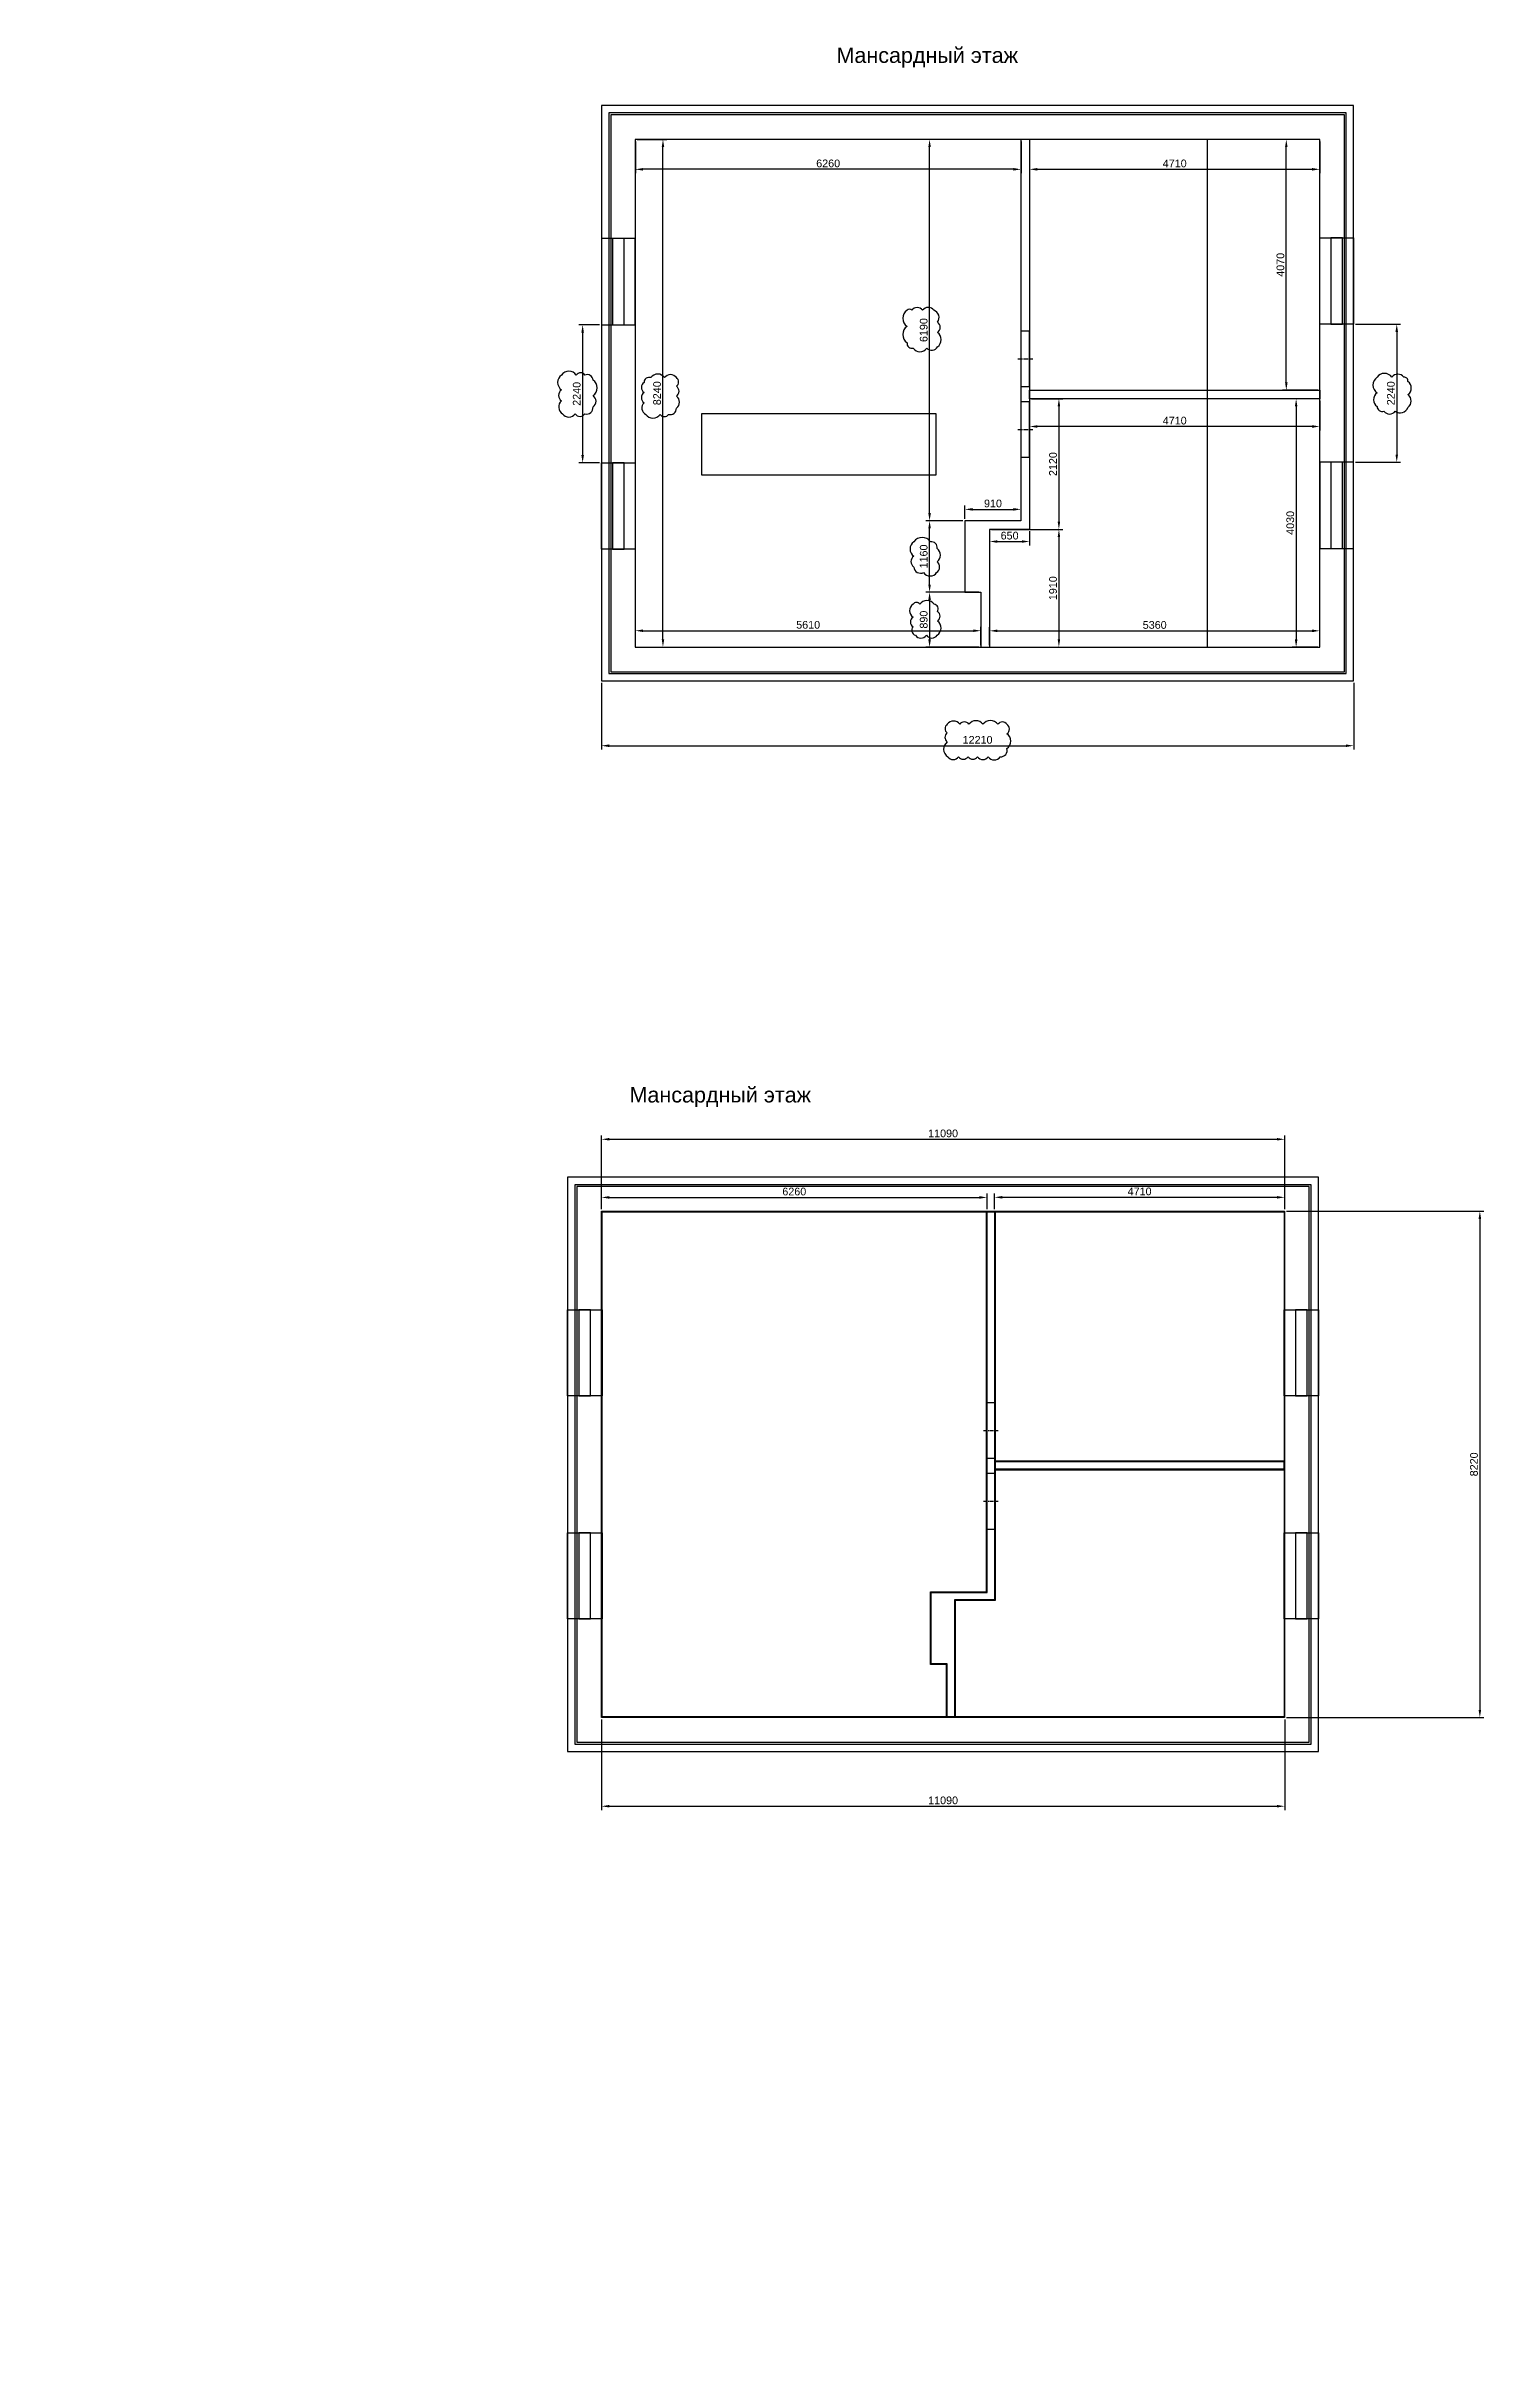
# Model space of a CAD drawing. Header units: millimetres. Extents: x -44972 to 45549, y -33295 to 15181.
# Drawn here: x 22218 to 45549, y -27835 to 9752 of the extents above; entities that cross this region are included whole.
import ezdxf

# ---------------------------------------------------------------- set-up
doc = ezdxf.new("R2010")
doc.units = ezdxf.units.MM
doc.linetypes.add('CENTER', pattern=[50.8, 31.75, -6.35, 6.35, -6.35])
for name, color, linetype in [('Axes', 4, 'Continuous'), ('Dimensions', 3, 'Continuous'), ('Doors', 6, 'Continuous'), ('Marks', 1, 'Continuous'), ('walls', 7, 'Continuous'), ('walls-naked', 4, 'Continuous'), ('walls-putty', 7, 'Continuous'), ('Windows', 5, 'Continuous')]:
    doc.layers.add(name, color=color, linetype=linetype)
doc.styles.get("Standard").update_dxf_attribs({"font": 'arial.ttf'})
doc.dimstyles.new('ISO-50', dxfattribs={"dimscale": 50, "dimtxt": 2.5, "dimasz": 2.5, "dimexe": 1.25, "dimexo": 0.625, "dimtad": 1, "dimtxsty": 'Standard', "dimcen": 2.5, "dimadec": 0, "dimazin": 0, "dimtfac": 1, "dimtmove": 0, "dimatfit": 3, "dimfxl": 1, "dimarcsym": 0})

# ---------------------------------------------------------------- blocks, each defined once
blk = doc.blocks.new('*D19')
at = {"layer": 'Defpoints', "color": 0, "transparency": 16777216}
for p in [(42889, 263), (37529, 0), (42889, 0)]:
    blk.add_point(p, dxfattribs=at)
at = {"layer": 'Dimensions', "color": 0, "lineweight": -2, "transparency": 16777216}
for p, q in [((37529, 31), (37529, 325)), ((37654, 263), (42764, 263)), ((42889, 31), (42889, 325))]:
    blk.add_line(p, q, dxfattribs=at)
at = {"layer": 'Dimensions', "color": 0, "transparency": 16777216}
for points in [[(37654, 284), (37654, 242), (37529, 263)], [(42764, 284), (42764, 242), (42889, 263)]]:
    blk.add_solid(points, dxfattribs=at)
at = {"layer": 'Dimensions', "color": 0, "transparency": 16777216, "insert": (40209, 358), "char_height": 125, "attachment_point": 5}
blk.add_mtext('5360', dxfattribs=at)
blk = doc.blocks.new('*D20')
at = {"layer": 'Defpoints', "color": 0, "transparency": 16777216}
for p in [(31779, 0), (37389, 265), (37389, 0)]:
    blk.add_point(p, dxfattribs=at)
at = {"layer": 'Dimensions', "color": 0, "lineweight": -2, "transparency": 16777216}
for p, q in [((31779, 31), (31779, 328)), ((31904, 265), (37264, 265)), ((37389, 31), (37389, 328))]:
    blk.add_line(p, q, dxfattribs=at)
at = {"layer": 'Dimensions', "color": 0, "transparency": 16777216}
for points in [[(31904, 286), (31904, 244), (31779, 265)], [(37264, 286), (37264, 244), (37389, 265)]]:
    blk.add_solid(points, dxfattribs=at)
at = {"layer": 'Dimensions', "color": 0, "transparency": 16777216, "insert": (34584, 360), "char_height": 125, "attachment_point": 5}
blk.add_mtext('5610', dxfattribs=at)
blk = doc.blocks.new('*D21')
at = {"layer": 'Defpoints', "color": 0, "transparency": 16777216}
for p in [(37389, 890), (37389, 0), (36555, 0)]:
    blk.add_point(p, dxfattribs=at)
at = {"layer": 'Marks', "color": 0, "lineweight": -2, "transparency": 16777216}
for p, q in [((37357, 890), (36493, 890)), ((36555, 765), (36555, 125)), ((37357, 0), (36493, 0))]:
    blk.add_line(p, q, dxfattribs=at)
at = {"layer": 'Marks', "color": 0, "transparency": 16777216}
for points in [[(36534, 765), (36576, 765), (36555, 890)], [(36534, 125), (36576, 125), (36555, 0)]]:
    blk.add_solid(points, dxfattribs=at)
at = {"layer": 'Marks', "color": 0, "transparency": 16777216, "insert": (36460, 445), "char_height": 125, "attachment_point": 5, "rotation": 90}
blk.add_mtext('890', dxfattribs=at)
blk = doc.blocks.new('*D22')
at = {"layer": 'Defpoints', "color": 0, "transparency": 16777216}
for p in [(36555, 2050), (37129, 2050), (37129, 890)]:
    blk.add_point(p, dxfattribs=at)
at = {"layer": 'Marks', "color": 0, "lineweight": -2, "transparency": 16777216}
for p, q in [((37097, 2050), (36493, 2050)), ((36555, 1015), (36555, 1925)), ((37097, 890), (36493, 890))]:
    blk.add_line(p, q, dxfattribs=at)
at = {"layer": 'Marks', "color": 0, "transparency": 16777216}
for points in [[(36534, 1925), (36576, 1925), (36555, 2050)], [(36534, 1015), (36576, 1015), (36555, 890)]]:
    blk.add_solid(points, dxfattribs=at)
at = {"layer": 'Marks', "color": 0, "transparency": 16777216, "insert": (36460, 1470), "char_height": 125, "attachment_point": 5, "rotation": 90}
blk.add_mtext('1160', dxfattribs=at)
blk = doc.blocks.new('*D23')
at = {"layer": 'Defpoints', "color": 0, "transparency": 16777216}
for p in [(36555, 8240), (38039, 8240), (37129, 2050)]:
    blk.add_point(p, dxfattribs=at)
at = {"layer": 'Marks', "color": 0, "lineweight": -2, "transparency": 16777216}
for p, q in [((38007, 8240), (36493, 8240)), ((36555, 2175), (36555, 8115)), ((37097, 2050), (36493, 2050))]:
    blk.add_line(p, q, dxfattribs=at)
at = {"layer": 'Marks', "color": 0, "transparency": 16777216}
for points in [[(36534, 8115), (36576, 8115), (36555, 8240)], [(36534, 2175), (36576, 2175), (36555, 2050)]]:
    blk.add_solid(points, dxfattribs=at)
at = {"layer": 'Marks', "color": 0, "transparency": 16777216, "insert": (36460, 5145), "char_height": 125, "attachment_point": 5, "rotation": 90}
blk.add_mtext('6190', dxfattribs=at)
blk = doc.blocks.new('*D24')
at = {"layer": 'Defpoints', "color": 0, "transparency": 16777216}
for p in [(31779, 8240), (32227, 8240), (31779, 0)]:
    blk.add_point(p, dxfattribs=at)
at = {"layer": 'Marks', "color": 0, "lineweight": -2, "transparency": 16777216}
for p, q in [((31810, 8240), (32290, 8240)), ((32227, 125), (32227, 8115)), ((31810, 0), (32290, 0))]:
    blk.add_line(p, q, dxfattribs=at)
at = {"layer": 'Marks', "color": 0, "transparency": 16777216}
for points in [[(32207, 8115), (32248, 8115), (32227, 8240)], [(32207, 125), (32248, 125), (32227, 0)]]:
    blk.add_solid(points, dxfattribs=at)
at = {"layer": 'Marks', "color": 0, "transparency": 16777216, "insert": (32132, 4120), "char_height": 125, "attachment_point": 5, "rotation": 90}
blk.add_mtext('8240', dxfattribs=at)
blk = doc.blocks.new('*D25')
at = {"layer": 'Defpoints', "color": 0, "transparency": 16777216}
for p in [(31779, 8240), (38039, 8240), (31779, 7755)]:
    blk.add_point(p, dxfattribs=at)
at = {"layer": 'Dimensions', "color": 0, "lineweight": -2, "transparency": 16777216}
for p, q in [((31779, 8209), (31779, 7693)), ((38039, 8209), (38039, 7693)), ((37914, 7755), (31904, 7755))]:
    blk.add_line(p, q, dxfattribs=at)
at = {"layer": 'Dimensions', "color": 0, "transparency": 16777216}
for points in [[(31904, 7776), (31904, 7734), (31779, 7755)], [(37914, 7776), (37914, 7734), (38039, 7755)]]:
    blk.add_solid(points, dxfattribs=at)
at = {"layer": 'Dimensions', "color": 0, "transparency": 16777216, "insert": (34909, 7850), "char_height": 125, "attachment_point": 5}
blk.add_mtext('6260', dxfattribs=at)
blk = doc.blocks.new('*D26')
at = {"layer": 'Defpoints', "color": 0, "transparency": 16777216}
for p in [(38179, 8240), (42889, 8240), (42889, 7755)]:
    blk.add_point(p, dxfattribs=at)
at = {"layer": 'Dimensions', "color": 0, "lineweight": -2, "transparency": 16777216}
for p, q in [((38179, 8209), (38179, 7693)), ((42889, 8209), (42889, 7693)), ((38304, 7755), (42764, 7755))]:
    blk.add_line(p, q, dxfattribs=at)
at = {"layer": 'Dimensions', "color": 0, "transparency": 16777216}
for points in [[(38304, 7776), (38304, 7734), (38179, 7755)], [(42764, 7776), (42764, 7734), (42889, 7755)]]:
    blk.add_solid(points, dxfattribs=at)
at = {"layer": 'Dimensions', "color": 0, "transparency": 16777216, "insert": (40534, 7850), "char_height": 125, "attachment_point": 5}
blk.add_mtext('4710', dxfattribs=at)
blk = doc.blocks.new('*D27')
at = {"layer": 'Defpoints', "color": 0, "transparency": 16777216}
for p in [(38179, 4030), (42889, 4030), (38179, 3580)]:
    blk.add_point(p, dxfattribs=at)
at = {"layer": 'Dimensions', "color": 0, "lineweight": -2, "transparency": 16777216}
for p, q in [((38179, 3999), (38179, 3517)), ((42889, 3999), (42889, 3517)), ((42764, 3580), (38304, 3580))]:
    blk.add_line(p, q, dxfattribs=at)
at = {"layer": 'Dimensions', "color": 0, "transparency": 16777216}
for points in [[(38304, 3601), (38304, 3559), (38179, 3580)], [(42764, 3601), (42764, 3559), (42889, 3580)]]:
    blk.add_solid(points, dxfattribs=at)
at = {"layer": 'Dimensions', "color": 0, "transparency": 16777216, "insert": (40534, 3675), "char_height": 125, "attachment_point": 5}
blk.add_mtext('4710', dxfattribs=at)
blk = doc.blocks.new('*D28')
at = {"layer": 'Defpoints', "color": 0, "transparency": 16777216}
for p in [(42889, 4030), (42505, 0), (42889, 0)]:
    blk.add_point(p, dxfattribs=at)
at = {"layer": 'Dimensions', "color": 0, "lineweight": -2, "transparency": 16777216}
for p, q in [((42857, 4030), (42443, 4030)), ((42505, 3905), (42505, 125)), ((42857, 0), (42443, 0))]:
    blk.add_line(p, q, dxfattribs=at)
at = {"layer": 'Dimensions', "color": 0, "transparency": 16777216}
for points in [[(42484, 3905), (42526, 3905), (42505, 4030)], [(42484, 125), (42526, 125), (42505, 0)]]:
    blk.add_solid(points, dxfattribs=at)
at = {"layer": 'Dimensions', "color": 0, "transparency": 16777216, "insert": (42410, 2015), "char_height": 125, "attachment_point": 5, "rotation": 90}
blk.add_mtext('4030', dxfattribs=at)
blk = doc.blocks.new('*D29')
at = {"layer": 'Defpoints', "color": 0, "transparency": 16777216}
for p in [(42345, 8240), (42889, 8240), (42889, 4170)]:
    blk.add_point(p, dxfattribs=at)
at = {"layer": 'Dimensions', "color": 0, "lineweight": -2, "transparency": 16777216}
for p, q in [((42857, 8240), (42283, 8240)), ((42345, 4295), (42345, 8115)), ((42857, 4170), (42283, 4170))]:
    blk.add_line(p, q, dxfattribs=at)
at = {"layer": 'Dimensions', "color": 0, "transparency": 16777216}
for points in [[(42325, 8115), (42366, 8115), (42345, 8240)], [(42325, 4295), (42366, 4295), (42345, 4170)]]:
    blk.add_solid(points, dxfattribs=at)
at = {"layer": 'Dimensions', "color": 0, "transparency": 16777216, "insert": (42250, 6205), "char_height": 125, "attachment_point": 5, "rotation": 90}
blk.add_mtext('4070', dxfattribs=at)
blk = doc.blocks.new('*D30')
at = {"layer": 'Defpoints', "color": 0, "transparency": 16777216}
for p in [(37529, 1910), (38179, 1910), (38179, 1713)]:
    blk.add_point(p, dxfattribs=at)
at = {"layer": 'Dimensions', "color": 0, "lineweight": -2, "transparency": 16777216}
for p, q in [((37529, 1879), (37529, 1650)), ((37654, 1713), (38054, 1713)), ((38179, 1879), (38179, 1650))]:
    blk.add_line(p, q, dxfattribs=at)
at = {"layer": 'Dimensions', "color": 0, "transparency": 16777216}
for points in [[(37654, 1733), (37654, 1692), (37529, 1713)], [(38054, 1733), (38054, 1692), (38179, 1713)]]:
    blk.add_solid(points, dxfattribs=at)
at = {"layer": 'Dimensions', "color": 0, "transparency": 16777216, "insert": (37854, 1808), "char_height": 125, "attachment_point": 5}
blk.add_mtext('650', dxfattribs=at)
blk = doc.blocks.new('*D31')
at = {"layer": 'Defpoints', "color": 0, "transparency": 16777216}
for p in [(38179, 4030), (38179, 1910), (38654, 1910)]:
    blk.add_point(p, dxfattribs=at)
at = {"layer": 'Dimensions', "color": 0, "lineweight": -2, "transparency": 16777216}
for p, q in [((38210, 4030), (38717, 4030)), ((38654, 3905), (38654, 2035)), ((38210, 1910), (38717, 1910))]:
    blk.add_line(p, q, dxfattribs=at)
at = {"layer": 'Dimensions', "color": 0, "transparency": 16777216}
for points in [[(38634, 3905), (38675, 3905), (38654, 4030)], [(38634, 2035), (38675, 2035), (38654, 1910)]]:
    blk.add_solid(points, dxfattribs=at)
at = {"layer": 'Dimensions', "color": 0, "transparency": 16777216, "insert": (38559, 2970), "char_height": 125, "attachment_point": 5, "rotation": 90}
blk.add_mtext('2120', dxfattribs=at)
blk = doc.blocks.new('*D32')
at = {"layer": 'Defpoints', "color": 0, "transparency": 16777216}
for p in [(37129, 2050), (38039, 2235), (38039, 2050)]:
    blk.add_point(p, dxfattribs=at)
at = {"layer": 'Dimensions', "color": 0, "lineweight": -2, "transparency": 16777216}
for p, q in [((37129, 2081), (37129, 2297)), ((38039, 2081), (38039, 2297)), ((37254, 2235), (37914, 2235))]:
    blk.add_line(p, q, dxfattribs=at)
at = {"layer": 'Dimensions', "color": 0, "transparency": 16777216}
for points in [[(37254, 2256), (37254, 2214), (37129, 2235)], [(37914, 2256), (37914, 2214), (38039, 2235)]]:
    blk.add_solid(points, dxfattribs=at)
at = {"layer": 'Dimensions', "color": 0, "transparency": 16777216, "insert": (37584, 2330), "char_height": 125, "attachment_point": 5}
blk.add_mtext('910', dxfattribs=at)
blk = doc.blocks.new('*D33')
at = {"layer": 'Defpoints', "color": 0, "transparency": 16777216}
for p in [(37529, 1910), (37529, 0), (38654, 0)]:
    blk.add_point(p, dxfattribs=at)
at = {"layer": 'Dimensions', "color": 0, "lineweight": -2, "transparency": 16777216}
for p, q in [((37560, 1910), (38717, 1910)), ((38654, 1785), (38654, 125)), ((37560, 0), (38717, 0))]:
    blk.add_line(p, q, dxfattribs=at)
at = {"layer": 'Dimensions', "color": 0, "transparency": 16777216}
for points in [[(38634, 1785), (38675, 1785), (38654, 1910)], [(38634, 125), (38675, 125), (38654, 0)]]:
    blk.add_solid(points, dxfattribs=at)
at = {"layer": 'Dimensions', "color": 0, "transparency": 16777216, "insert": (38559, 955), "char_height": 125, "attachment_point": 5, "rotation": 90}
blk.add_mtext('1910', dxfattribs=at)
blk = doc.blocks.new('*D34')
at = {"layer": 'Defpoints', "color": 0, "transparency": 16777216}
for p in [(31229, 5230), (30923, 2990), (31229, 2990)]:
    blk.add_point(p, dxfattribs=at)
at = {"layer": 'Marks', "color": 0, "lineweight": -2, "transparency": 16777216}
for p, q in [((31197, 5230), (30861, 5230)), ((30923, 5105), (30923, 3115)), ((31197, 2990), (30861, 2990))]:
    blk.add_line(p, q, dxfattribs=at)
at = {"layer": 'Marks', "color": 0, "transparency": 16777216}
for points in [[(30903, 5105), (30944, 5105), (30923, 5230)], [(30903, 3115), (30944, 3115), (30923, 2990)]]:
    blk.add_solid(points, dxfattribs=at)
at = {"layer": 'Marks', "color": 0, "transparency": 16777216, "insert": (30828, 4110), "char_height": 125, "attachment_point": 5, "rotation": 90}
blk.add_mtext('2240', dxfattribs=at)
blk = doc.blocks.new('*D35')
at = {"layer": 'Defpoints', "color": 0, "transparency": 16777216}
for p in [(43439, 5240), (43439, 3000), (44138, 3000)]:
    blk.add_point(p, dxfattribs=at)
at = {"layer": 'Marks', "color": 0, "lineweight": -2, "transparency": 16777216}
for p, q in [((43470, 5240), (44200, 5240)), ((44138, 5115), (44138, 3125)), ((43470, 3000), (44200, 3000))]:
    blk.add_line(p, q, dxfattribs=at)
at = {"layer": 'Marks', "color": 0, "transparency": 16777216}
for points in [[(44117, 5115), (44159, 5115), (44138, 5240)], [(44117, 3125), (44159, 3125), (44138, 3000)]]:
    blk.add_solid(points, dxfattribs=at)
at = {"layer": 'Marks', "color": 0, "transparency": 16777216, "insert": (44043, 4120), "char_height": 125, "attachment_point": 5, "rotation": 90}
blk.add_mtext('2240', dxfattribs=at)
blk = doc.blocks.new('*D36')
at = {"layer": 'Defpoints', "color": 0, "transparency": 16777216}
for p in [(31229, -550), (43439, -550), (43439, -1602)]:
    blk.add_point(p, dxfattribs=at)
at = {"layer": 'Marks', "color": 0, "lineweight": -2, "transparency": 16777216}
for p, q in [((31229, -581), (31229, -1665)), ((43439, -581), (43439, -1665)), ((31354, -1602), (43314, -1602))]:
    blk.add_line(p, q, dxfattribs=at)
at = {"layer": 'Marks', "color": 0, "transparency": 16777216}
for points in [[(31354, -1581), (31354, -1623), (31229, -1602)], [(43314, -1581), (43314, -1623), (43439, -1602)]]:
    blk.add_solid(points, dxfattribs=at)
at = {"layer": 'Marks', "color": 0, "transparency": 16777216, "insert": (37334, -1507), "char_height": 125, "attachment_point": 5}
blk.add_mtext('12210', dxfattribs=at)
blk = doc.blocks.new('*D39')
at = {"layer": 'Defpoints', "color": 0, "transparency": 16777216}
for p in [(42319, -9158), (42319, -17378), (45487, -17378)]:
    blk.add_point(p, dxfattribs=at)
at = {"layer": 'Dimensions', "color": 0, "lineweight": -2, "transparency": 16777216}
for p, q in [((42350, -9158), (45549, -9158)), ((45487, -9283), (45487, -17253)), ((42350, -17378), (45549, -17378))]:
    blk.add_line(p, q, dxfattribs=at)
at = {"layer": 'Dimensions', "color": 0, "transparency": 16777216}
for points in [[(45466, -9283), (45508, -9283), (45487, -9158)], [(45466, -17253), (45508, -17253), (45487, -17378)]]:
    blk.add_solid(points, dxfattribs=at)
at = {"layer": 'Dimensions', "color": 0, "transparency": 16777216, "insert": (45392, -13268), "char_height": 125, "attachment_point": 5, "rotation": 90}
blk.add_mtext('8220', dxfattribs=at)
blk = doc.blocks.new('*D41')
at = {"layer": 'Defpoints', "color": 0, "transparency": 16777216}
for p in [(42319, -7991), (31229, -9158), (42319, -9158)]:
    blk.add_point(p, dxfattribs=at)
at = {"layer": 'Dimensions', "color": 0, "lineweight": -2, "transparency": 16777216}
for p, q in [((31229, -9127), (31229, -7928)), ((31354, -7991), (42194, -7991)), ((42319, -9127), (42319, -7928))]:
    blk.add_line(p, q, dxfattribs=at)
at = {"layer": 'Dimensions', "color": 0, "transparency": 16777216}
for points in [[(31354, -7970), (31354, -8011), (31229, -7991)], [(42194, -7970), (42194, -8011), (42319, -7991)]]:
    blk.add_solid(points, dxfattribs=at)
at = {"layer": 'Dimensions', "color": 0, "transparency": 16777216, "insert": (36774, -7896), "char_height": 125, "attachment_point": 5}
blk.add_mtext('11090', dxfattribs=at)
blk = doc.blocks.new('*D42')
at = {"layer": 'Defpoints', "color": 0, "transparency": 16777216}
for p in [(31229, -17378), (42319, -17378), (42319, -18818)]:
    blk.add_point(p, dxfattribs=at)
at = {"layer": 'Dimensions', "color": 0, "lineweight": -2, "transparency": 16777216}
for p, q in [((31229, -17409), (31229, -18880)), ((42319, -17409), (42319, -18880)), ((31354, -18818), (42194, -18818))]:
    blk.add_line(p, q, dxfattribs=at)
at = {"layer": 'Dimensions', "color": 0, "transparency": 16777216}
for points in [[(31354, -18797), (31354, -18838), (31229, -18818)], [(42194, -18797), (42194, -18838), (42319, -18818)]]:
    blk.add_solid(points, dxfattribs=at)
at = {"layer": 'Dimensions', "color": 0, "transparency": 16777216, "insert": (36774, -18723), "char_height": 125, "attachment_point": 5}
blk.add_mtext('11090', dxfattribs=at)
blk = doc.blocks.new('*D149')
at = {"layer": 'Defpoints', "color": 0, "transparency": 16777216}
for p in [(37489, -8935), (31229, -9158), (37489, -9158), (-14119, -23645), (-14119, -24525), (-8769, -24525)]:
    blk.add_point(p, dxfattribs=at)
at = {"layer": 'Dimensions', "color": 0, "lineweight": -2, "transparency": 16777216}
for p, q in [((31229, -9127), (31229, -8872)), ((31354, -8935), (37364, -8935)), ((37489, -9127), (37489, -8872)), ((-14119, -24493), (-14119, -23583)), ((-8894, -23645), (-13994, -23645)), ((-8769, -24493), (-8769, -23583))]:
    blk.add_line(p, q, dxfattribs=at)
at = {"layer": 'Dimensions', "color": 0, "transparency": 16777216}
for points in [[(31354, -8914), (31354, -8955), (31229, -8935)], [(37364, -8914), (37364, -8955), (37489, -8935)], [(-13994, -23624), (-13994, -23666), (-14119, -23645)], [(-8894, -23624), (-8894, -23666), (-8769, -23645)]]:
    blk.add_solid(points, dxfattribs=at)
at = {"layer": 'Dimensions', "color": 0, "transparency": 16777216, "char_height": 125, "attachment_point": 5}
for s, insert in [('6260', (34359, -8840)), ('5350', (-11444, -23550))]:
    blk.add_mtext(s, dxfattribs=dict(at, insert=insert))
blk = doc.blocks.new('*D150')
at = {"layer": 'Defpoints', "color": 0, "transparency": 16777216}
for p in [(42319, -8933), (37609, -9158), (42319, -9158), (-14119, -24525), (-15172, -27835), (-14119, -27835)]:
    blk.add_point(p, dxfattribs=at)
at = {"layer": 'Dimensions', "color": 0, "lineweight": -2, "transparency": 16777216}
for p, q in [((37609, -9127), (37609, -8870)), ((37734, -8933), (42194, -8933)), ((42319, -9127), (42319, -8870)), ((-14150, -24525), (-15234, -24525)), ((-15172, -24650), (-15172, -27710)), ((-14150, -27835), (-15234, -27835))]:
    blk.add_line(p, q, dxfattribs=at)
at = {"layer": 'Dimensions', "color": 0, "transparency": 16777216}
for points in [[(37734, -8912), (37734, -8954), (37609, -8933)], [(42194, -8912), (42194, -8954), (42319, -8933)], [(-15193, -24650), (-15151, -24650), (-15172, -24525)], [(-15193, -27710), (-15151, -27710), (-15172, -27835)]]:
    blk.add_solid(points, dxfattribs=at)
at = {"layer": 'Dimensions', "color": 0, "transparency": 16777216, "insert": (39964, -8838), "char_height": 125, "attachment_point": 5}
blk.add_mtext('4710', dxfattribs=at)
at = {"layer": 'Dimensions', "color": 0, "transparency": 16777216, "insert": (-15267, -26160), "char_height": 125, "attachment_point": 5, "rotation": 90}
blk.add_mtext('3310', dxfattribs=at)

msp = doc.modelspace()

# ---------------------------------------------------------------- linework, layer by layer
for p, q in [((41065.354, 0), (41065.354, 8240)), ((42888.619, 0), (42888.619, 4170))]:
    msp.add_line(p, q)
for points in [[(31228.619, -550), (43438.619, -550), (43438.619, 8790), (31228.619, 8790)], [(31348.619, -430), (43318.619, -430), (43318.619, 8670), (31348.619, 8670)], [(31378.619, -400), (43288.619, -400), (43288.619, 8640), (31378.619, 8640)], [(31778.619, 0), (42888.619, 0), (42888.619, 8240), (31778.619, 8240)], [(38178.619, 4170), (42888.619, 4170), (42888.619, 4030), (38178.619, 4030)], [(32858.619, 3790), (36658.619, 3790), (36658.619, 2790), (32858.619, 2790)]]:
    msp.add_lwpolyline(points, close=True)
for points in [[(38038.619, 8240), (38038.619, 2050), (37128.619, 2050), (37128.619, 890), (37388.619, 890), (37388.619, 0)], [(38178.619, 8240), (38178.619, 1910), (37528.619, 1910), (37528.619, 0)]]:
    msp.add_lwpolyline(points)
at = {"layer": 'Axes', "linetype": 'CENTER', "ltscale": 2}
for p, q in [((37988.619, 4680), (38228.619, 4680)), ((37988.619, 3530), (38228.619, 3530)), ((37428.619, -12718.094), (37668.619, -12718.094)), ((37428.619, -13868.094), (37668.619, -13868.094))]:
    msp.add_line(p, q, dxfattribs=at)
at = {"layer": 'Doors'}
for points in [[(38178.619, 5130), (38038.619, 5130), (38038.619, 4230), (38178.619, 4230)], [(38178.619, 3980), (38038.619, 3980), (38038.619, 3080), (38178.619, 3080)], [(37618.619, -12268.094), (37478.619, -12268.094), (37478.619, -13168.094), (37618.619, -13168.094)], [(37618.619, -13418.094), (37478.619, -13418.094), (37478.619, -14318.094), (37618.619, -14318.094)]]:
    msp.add_lwpolyline(points, close=True, dxfattribs=at)
at = {"layer": 'Marks'}
for points in [[(36188.613, 5465.915, 0.52056705), (36188.613, 5205.975, 0.52056705), (36188.613, 4940.338, 0.52056705), (36288.741, 4852.032, 0.52056705), (36509.101, 4852.032, 0.52056705), (36683.151, 4874.964, 0.52056705), (36683.151, 5104.732, 0.52056705), (36683.151, 5275.204, 0.52056705), (36623.736, 5465.915, 0.52056705), (36441.382, 5465.915, 0.52056705), (36265.413, 5465.915, 0.52056705)], [(30580.339, 4414.752, 0.52056705), (30580.339, 4174.979, 0.52056705), (30580.339, 3995.196, 0.52056705), (30597.483, 3785.538, 0.52056705), (30801.566, 3785.538, 0.52056705), (30960.405, 3785.538, 0.52056705), (31092.184, 3897.04, 0.52056705), (31092.184, 4081.953, 0.52056705), (31092.184, 4333.873, 0.52056705), (30961.492, 4414.752, 0.52056705), (30820.049, 4414.752, 0.52056705)], [(32445.14, 4372.846, 0.52056705), (32253.553, 4372.846, 0.52056705), (32030.613, 4372.846, 0.52056705), (31919.96, 4296.283, 0.52056705), (31919.96, 4133.456, 0.52056705), (31919.96, 3966.394, 0.52056705), (31948.661, 3776.464, 0.52056705), (32180.638, 3776.464, 0.52056705), (32319.139, 3776.464, 0.52056705), (32445.14, 3877.562, 0.52056705), (32445.14, 4070.809, 0.52056705), (32445.14, 4233.786, 0.52056705)], [(43818.242, 4379.569, 0.52056705), (43818.242, 4125.09, 0.52056705), (43818.242, 3903.383, 0.52056705), (43929.232, 3829.309, 0.52056705), (44113.418, 3829.309, 0.52056705), (44319.006, 3890.012, 0.52056705), (44319.006, 4097.026, 0.52056705), (44319.006, 4311.058, 0.52056705), (44253.016, 4379.569, 0.52056705), (44058.471, 4379.569, 0.52056705)], [(36298.355, 1708.12, 0.52056705), (36298.355, 1474.853, 0.52056705), (36298.355, 1298.782, 0.52056705), (36457.437, 1208.719, 0.52056705), (36669.809, 1208.719, 0.52056705), (36675.615, 1384.189, 0.52056705), (36675.615, 1598.534, 0.52056705), (36569.439, 1708.12, 0.52056705)], [(36285.949, 694.366, 0.52056705), (36285.949, 485.819, 0.52056705), (36285.949, 328.425, 0.52056705), (36324.315, 191.081, 0.52056705), (36502.522, 191.081, 0.52056705), (36678.191, 191.081, 0.52056705), (36683.762, 422.094, 0.52056705), (36683.762, 578.214, 0.52056705), (36629.091, 694.366, 0.52056705), (36396.117, 694.366, 0.52056705)], [(36842.514, -1254.713, 0.52056705), (36842.514, -1393.397, 0.52056705), (36842.514, -1538.653, 0.52056705), (36850.885, -1782.128, 0.52056705), (37024.548, -1782.128, 0.52056705), (37179.81, -1782.128, 0.52056705), (37333.692, -1782.128, 0.52056705), (37507.729, -1782.128, 0.52056705), (37701.07, -1782.128, 0.52056705), (37811.554, -1646.539, 0.52056705), (37811.554, -1407.046, 0.52056705), (37810.09, -1254.713, 0.52056705), (37664.488, -1254.713, 0.52056705), (37420.414, -1254.713, 0.52056705), (37194.255, -1254.713, 0.52056705), (37044.304, -1254.713, 0.52056705)]]:
    msp.add_lwpolyline(points, format="xyb", close=True, dxfattribs=at)
at = {"layer": 'walls'}
for points in [[(30678.619, -17928.094), (42868.619, -17928.094), (42868.619, -8608.094), (30678.619, -8608.094)], [(30798.619, -17808.094), (42748.619, -17808.094), (42748.619, -8728.094), (30798.619, -8728.094)], [(30828.619, -17778.094), (42718.619, -17778.094), (42718.619, -8758.094), (30828.619, -8758.094)]]:
    msp.add_lwpolyline(points, close=True, dxfattribs=at)
at = {"layer": 'walls-naked'}
msp.add_line((42318.619, -13348.094), (37608.619, -13348.094), dxfattribs=at)
for points in [[(31228.619, -9158.094), (42318.619, -9158.094), (42318.619, -17378.094), (31228.619, -17378.094)], [(36838.619, -17378.094), (36838.619, -16508.094), (36578.619, -16508.094), (36578.619, -15348.094), (37488.619, -15348.094), (37488.619, -9158.094), (37608.619, -9158.094), (37608.619, -15468.094), (36958.619, -15468.094), (36958.619, -17378.094)], [(37608.619, -13348.094), (42318.619, -13348.094), (42318.619, -13228.094), (37608.619, -13228.094)]]:
    msp.add_lwpolyline(points, close=True, dxfattribs=at)
at = {"layer": 'walls-putty'}
for points in [[(31238.619, -9168.094), (42308.619, -9168.094), (42308.619, -17368.094), (31238.619, -17368.094)], [(36828.619, -17368.094), (36828.619, -16518.094), (36568.619, -16518.094), (36568.619, -15338.094), (37478.619, -15338.094), (37478.619, -9168.094), (37618.619, -9168.094), (37618.619, -15478.094), (36968.619, -15478.094), (36968.619, -17368.094)], [(37618.619, -13358.094), (42308.619, -13358.094), (42308.619, -13218.094), (37618.619, -13218.094)]]:
    msp.add_lwpolyline(points, close=True, dxfattribs=at)
at = {"layer": 'Windows'}
for points in [[(31778.619, 6630), (31228.619, 6630), (31228.619, 5230), (31778.619, 5230)], [(31408.619, 5230), (31598.619, 5230), (31598.619, 6630), (31408.619, 6630)], [(42888.619, 6640), (43438.619, 6640), (43438.619, 5240), (42888.619, 5240)], [(43068.619, 5240), (43258.619, 5240), (43258.619, 6640), (43068.619, 6640)], [(31778.619, 1590), (31228.619, 1590), (31228.619, 2990), (31778.619, 2990)], [(31408.619, 1590), (31598.619, 1590), (31598.619, 2990), (31408.619, 2990)], [(42888.619, 1600), (43438.619, 1600), (43438.619, 3000), (42888.619, 3000)], [(43068.619, 1600), (43258.619, 1600), (43258.619, 3000), (43068.619, 3000)], [(30678.619, -10758.094), (31238.619, -10758.094), (31238.619, -12158.094), (30678.619, -12158.094)], [(30863.619, -12158.094), (31053.619, -12158.094), (31053.619, -10758.094), (30863.619, -10758.094)], [(42308.619, -10758.094), (42868.619, -10758.094), (42868.619, -12158.094), (42308.619, -12158.094)], [(42493.619, -12158.094), (42683.619, -12158.094), (42683.619, -10758.094), (42493.619, -10758.094)]]:
    msp.add_lwpolyline(points, close=True, dxfattribs=at)
at = {"layer": 'Windows', "elevation": -800}
for points in [[(30678.619, -14378.094), (31238.619, -14378.094), (31238.619, -15778.094), (30678.619, -15778.094)], [(30863.619, -15778.094), (31053.619, -15778.094), (31053.619, -14378.094), (30863.619, -14378.094)], [(42308.619, -14378.094), (42868.619, -14378.094), (42868.619, -15778.094), (42308.619, -15778.094)], [(42493.619, -15778.094), (42683.619, -15778.094), (42683.619, -14378.094), (42493.619, -14378.094)]]:
    msp.add_lwpolyline(points, close=True, dxfattribs=at)

# ---------------------------------------------------------------- texts
for p in [(35043.831, 9482.086), (31684.335, -7393.673)]:
    msp.add_text('Мансардный этаж', height=250).set_placement(p)

# ---------------------------------------------------------------- dimensions: what is measured, and where the dimension line sits
at = {"layer": 'Dimensions'}
for base, p1, p2, picture, middle in [((31778.619, 7755.073), (38038.619, 8240), (31778.619, 8240), '*D25', (34908.619, 7850.145)), ((42888.619, 7755.087), (38178.619, 8240), (42888.619, 8240), '*D26', (40533.619, 7850.158)), ((38178.619, 3579.774), (42888.619, 4030), (38178.619, 4030), '*D27', (40533.619, 3674.845)), ((38038.619, 2234.927), (37128.619, 2050), (38038.619, 2050), '*D32', (37583.619, 2329.999)), ((38178.619, 1712.546), (37528.619, 1910), (38178.619, 1910), '*D30', (37853.619, 1807.617)), ((37388.619, 265.007), (31778.619, 0), (37388.619, 0), '*D20', (34583.619, 360.078)), ((42888.619, 262.803), (37528.619, 0), (42888.619, 0), '*D19', (40208.619, 357.917)), ((42318.619, -7990.582), (31228.619, -9158.094), (42318.619, -9158.094), '*D41', (36773.619, -7895.51)), ((42318.619, -8932.956), (37608.619, -9158.094), (42318.619, -9158.094), '*D150', (39963.619, -8837.884)), ((37488.619, -8934.627), (31228.619, -9158.094), (37488.619, -9158.094), '*D149', (34358.619, -8839.555)), ((42318.619, -18817.588), (31228.619, -17378.094), (42318.619, -17378.094), '*D42', (36773.619, -18722.516))]:
    dim = msp.add_linear_dim(base=base, p1=p1, p2=p2, dimstyle='ISO-50', dxfattribs=at)
    dim.commit()
    dim.dimension.update_dxf_attribs({"geometry": picture, "text_midpoint": middle})
for base, p1, p2, picture, middle in [((42345.359, 8240), (42888.619, 4170), (42888.619, 8240), '*D29', (42250.288, 6205)), ((38654.489, 1910), (38178.619, 4030), (38178.619, 1910), '*D31', (38559.418, 2970)), ((42505.114, 0), (42888.619, 4030), (42888.619, 0), '*D28', (42409.999, 2015)), ((38654.489, 0), (37528.619, 1910), (37528.619, 0), '*D33', (38559.418, 955)), ((45486.698, -17378.094), (42318.619, -9158.094), (42318.619, -17378.094), '*D39', (45391.627, -13268.094))]:
    dim = msp.add_linear_dim(base=base, p1=p1, p2=p2, angle=90, dimstyle='ISO-50', dxfattribs=at)
    dim.commit()
    dim.dimension.update_dxf_attribs({"geometry": picture, "text_midpoint": middle})
at = {"layer": 'Marks'}
for base, p1, p2, picture, middle in [((32227.369, 8240), (31778.619, 0), (31778.619, 8240), '*D24', (32132.298, 4120)), ((36555.231, 8240), (37128.619, 2050), (38038.619, 8240), '*D23', (36460.16, 5145)), ((30923.42, 2990), (31228.619, 5230), (31228.619, 2990), '*D34', (30828.349, 4110)), ((44137.961, 3000), (43438.619, 5240), (43438.619, 3000), '*D35', (44042.889, 4120)), ((36555.231, 2050), (37128.619, 890), (37128.619, 2050), '*D22', (36460.16, 1470)), ((36555.231, 0), (37388.619, 890), (37388.619, 0), '*D21', (36460.16, 445))]:
    dim = msp.add_linear_dim(base=base, p1=p1, p2=p2, angle=90, dimstyle='ISO-50', dxfattribs=at)
    dim.commit()
    dim.dimension.update_dxf_attribs({"geometry": picture, "text_midpoint": middle})
dim = msp.add_linear_dim(base=(43438.619, -1602.012), p1=(31228.619, -550), p2=(43438.619, -550), dimstyle='ISO-50', dxfattribs=at)
dim.commit()
dim.dimension.update_dxf_attribs({"geometry": '*D36', "text_midpoint": (37333.619, -1506.941)})

doc.saveas('drawing.dxf')
